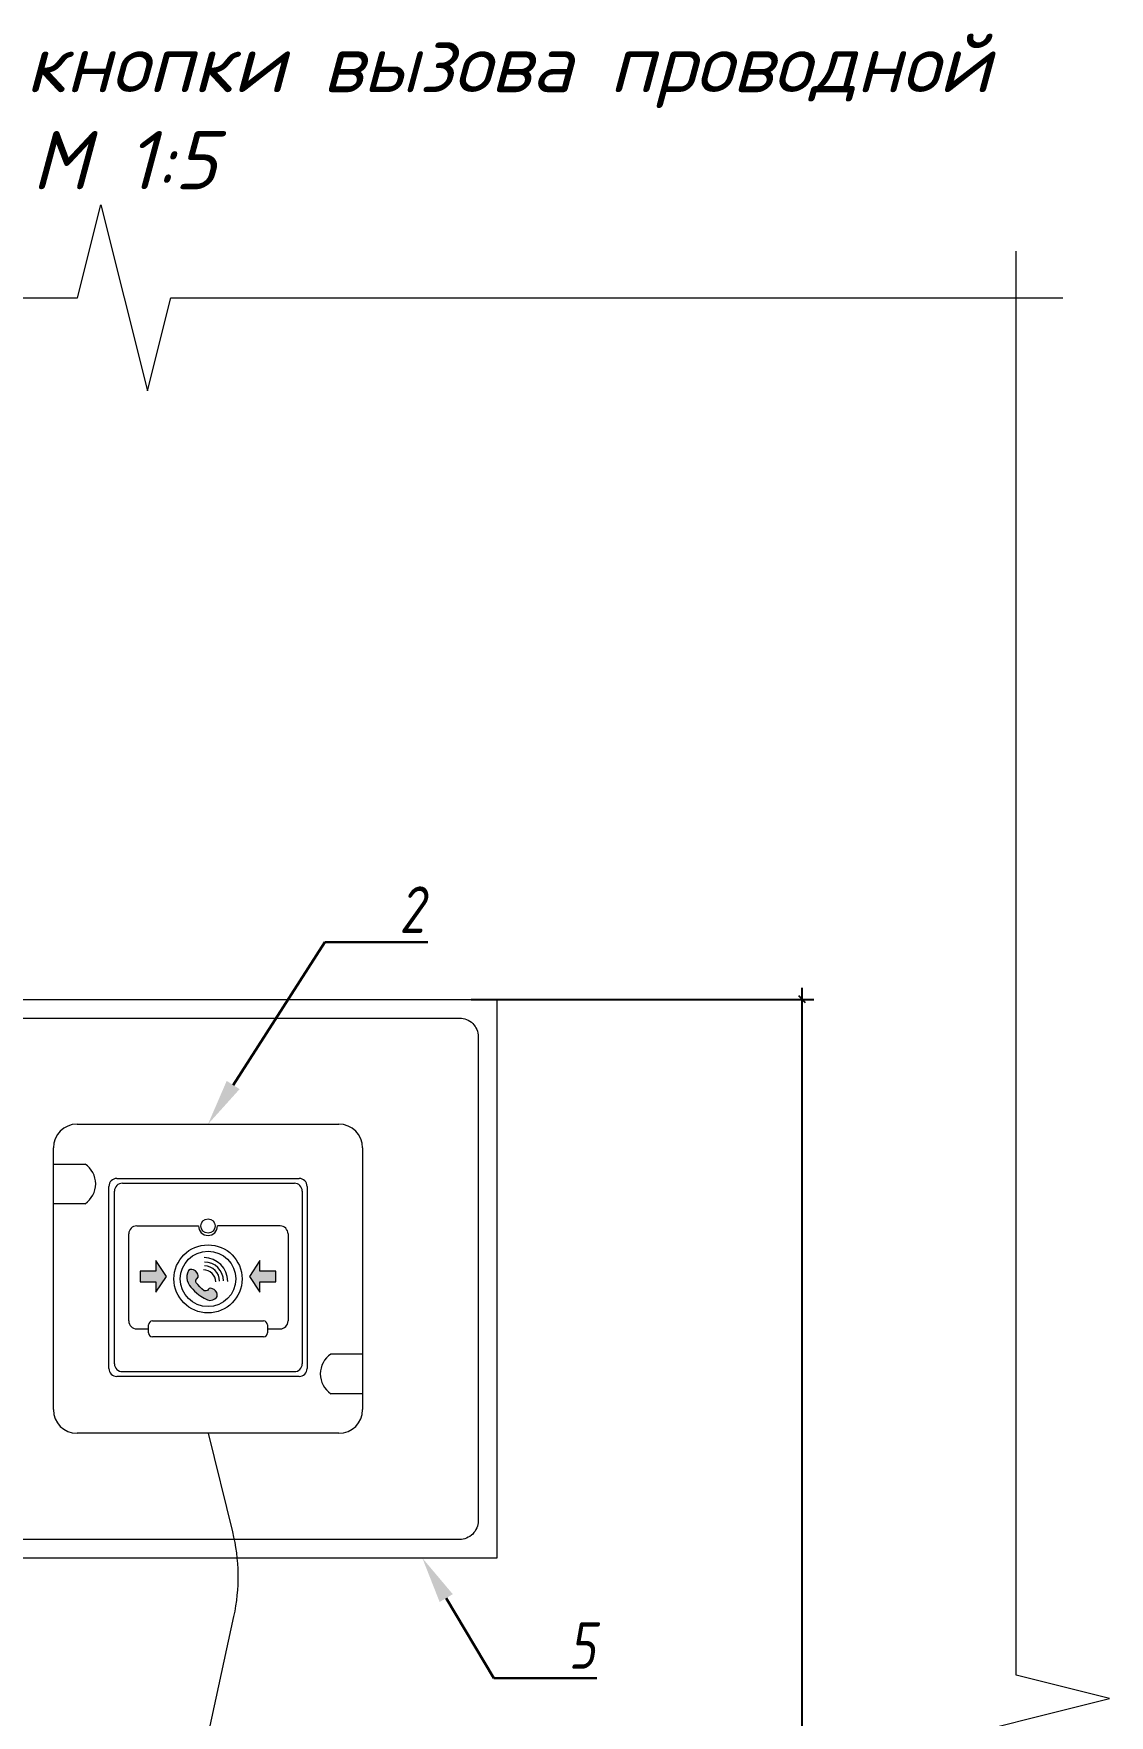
# Model space of a CAD drawing. Extents: x -96705 to 1864084, y -482104 to 235.
# Drawn here: x 1543475 to 1548094, y -111429 to -104205 of the extents above; entities that cross this region are included whole.
import ezdxf
from ezdxf import colors
from ezdxf.entities.mleader import LeaderData, LeaderLine
from ezdxf.math import Vec2, Vec3

# ---------------------------------------------------------------- set-up
doc = ezdxf.new("R2010")
doc.units = 0
doc.header["$LTSCALE"] = 100
doc.header["$PDMODE"] = 1
doc.header["$PDSIZE"] = 200
doc.layers.get('Defpoints').update_dxf_attribs({"color": 42})
doc.layers.add('1', color=7, linetype='Continuous')
doc.layers.add('шлейфы оповещения', color=5, linetype='Continuous', lineweight=30)
doc.styles.add('ISOCPEUR', font='isocpeui.ttf', dxfattribs={"height": 250})
doc.styles.add('OlympDesign', font='isocpeur.ttf', dxfattribs={"width": 0.8, "oblique": 10, "height": 250})
doc.styles.add('ГОСТ М100', font='ARIALN.TTF')
doc.dimstyles.new('ISO-25', dxfattribs={"dimtxt": 100, "dimasz": 30, "dimexe": 50, "dimexo": 50, "dimgap": 5, "dimtad": 1, "dimdec": 0, "dimdsep": 46, "dimtxsty": 'ГОСТ М100', "dimblk": 'OBLIQUE', "dimcen": 30, "dimdle": 50, "dimadec": 0, "dimazin": 0, "dimtfac": 1, "dimtdec": 0, "dimtmove": 1, "dimatfit": 3, "dimldrblk": 'OBLIQUE', "dimfxl": 1, "dimarcsym": 0})

# ---------------------------------------------------------------- blocks, each defined once
blk = doc.blocks.new('_Oblique')
at = {"color": 0, "linetype": 'ByBlock', "lineweight": -2}
blk.add_line((-0.5, -0.5), (0.5, 0.5), dxfattribs=at)
blk = doc.blocks.new('*D1184')
at = {"layer": 'Defpoints', "color": 0, "ltscale": 50, "transparency": 16777216}
for p in [(1545303.5, -108353.7), (1546774.7, -108353.7), (1544637.6, -116799.8)]:
    blk.add_point(p, dxfattribs=at)
at = {"layer": 'шлейфы оповещения', "color": 0, "lineweight": -2, "ltscale": 50, "transparency": 16777216}
for p, q in [((1545353.5, -108353.7), (1546824.7, -108353.7)), ((1546774.7, -116849.8), (1546774.7, -108303.7)), ((1544687.6, -116799.8), (1546824.7, -116799.8))]:
    blk.add_line(p, q, dxfattribs=at)
at = {"layer": 'шлейфы оповещения', "color": 0, "lineweight": -2, "ltscale": 50, "transparency": 16777216, "xscale": 30, "yscale": 30, "zscale": 30}
for p, rotation in [((1546774.7, -108353.7), 90), ((1546774.7, -116799.8), 270)]:
    blk.add_blockref('_Oblique', p, dxfattribs=dict(at, rotation=rotation))
at = {"layer": 'шлейфы оповещения', "color": 0, "lineweight": 20, "ltscale": 50, "transparency": 16777216, "insert": (1546644.7, -112576.7), "char_height": 250, "attachment_point": 5, "rotation": 90, "style": 'OlympDesign'}
blk.add_mtext('1100', dxfattribs=at)

msp = doc.modelspace()

# ---------------------------------------------------------------- hatches: boundary and pattern name
at = {"layer": 'шлейфы оповещения', "lineweight": 20, "ltscale": 50}
h = msp.add_hatch(color=7, dxfattribs=at)
h.dxf.hatch_style = 1
h.paths.add_polyline_path([(1543999.6, -109475.8), (1543999.6, -109521.1), (1543931.5, -109521.1), (1543931.5, -109566.5), (1543999.6, -109566.5), (1543999.6, -109611.8), (1544044.9, -109543.8)])
h.paths.add_polyline_path([(1544514.4, -109521.1), (1544446.3, -109521.1), (1544446.3, -109475.8), (1544401, -109543.8), (1544446.3, -109611.8), (1544446.3, -109566.5), (1544514.4, -109566.5), (1544514.4, -109555.1)])
h = msp.add_hatch(color=7, dxfattribs=at)
h.dxf.hatch_style = 1
h.paths.add_polyline_path([(1544176.1, -109526.7), (1544170, -109520.1), (1544161.3, -109515), (1544154.3, -109513.2), (1544147.6, -109513.7), (1544140.4, -109518.7), (1544135, -109529.2), (1544132.6, -109539.7), (1544132.6, -109551.8), (1544134.4, -109561.2), (1544138.4, -109571.6), (1544144.5, -109582.4), (1544150.2, -109590.3), (1544157.8, -109599.1), (1544164.9, -109606.3), (1544173.7, -109614.2), (1544184.8, -109622.9), (1544192.6, -109628.3), (1544199.9, -109632.9), (1544207.2, -109637.1), (1544215.6, -109641.6), (1544221.7, -109644.3), (1544231, -109646.4), (1544243.6, -109643.9), (1544253.2, -109639.6), (1544259.7, -109634.7), (1544262.9, -109629.3), (1544263, -109619.8), (1544260.7, -109613), (1544255.4, -109605.4), (1544249.5, -109600.3), (1544243, -109596.8), (1544235.3, -109594.6), (1544229.1, -109595.3), (1544224.3, -109600.1), (1544221.3, -109603.8), (1544216, -109606.1), (1544207.2, -109605.3), (1544197.4, -109597.6), (1544189, -109588.2), (1544180.3, -109578.3), (1544173.2, -109570.7), (1544171.1, -109565.2), (1544171.6, -109559.6), (1544176.1, -109554.1), (1544181.4, -109547.4), (1544181.8, -109540.1), (1544180, -109533.9)])

# ---------------------------------------------------------------- linework, layer by layer
at = {"layer": 'шлейфы оповещения', "color": 7, "lineweight": 20, "ltscale": 50}
for p, q in [((1543663.5, -105339.8), (1543763.5, -104939.8)), ((1543763.5, -104939.8), (1543963.5, -105739.8)), ((1539833.3, -105339.8), (1543663.5, -105339.8)), ((1543963.5, -105739.8), (1544063.5, -105339.8)), ((1544063.5, -105339.8), (1547893.7, -105339.8)), ((1543661.5, -108889.7), (1544785.4, -108889.7)), ((1543559.5, -110115.6), (1543559.5, -108991.7)), ((1544887.5, -108991.7), (1544887.5, -110115.6)), ((1543559.5, -109061), (1543695.5, -109061)), ((1543798.2, -109939.3), (1543798.2, -109156.8)), ((1543832.2, -109122.8), (1544614.7, -109122.8)), ((1543856, -109143.2), (1544594.3, -109143.2)), ((1544648.7, -109156.8), (1544648.7, -109939.3)), ((1543695.5, -109231.1), (1543559.5, -109231.1)), ((1543822, -109918.8), (1543822, -109177.2)), ((1544628.3, -109177.2), (1544628.3, -109918.8)), ((1543883.3, -109735.1), (1543883.3, -109360.9)), ((1543917.3, -109326.9), (1544182.6, -109326.9)), ((1544533, -109326.9), (1544264.3, -109326.9)), ((1544567.1, -109360.9), (1544567.1, -109735.1)), ((1543931.5, -109521.1), (1543931.5, -109566.5)), ((1543999.6, -109521.1), (1543931.5, -109521.1)), ((1544044.9, -109543.8), (1543999.6, -109475.8)), ((1543999.6, -109475.8), (1543999.6, -109521.1)), ((1544446.3, -109475.8), (1544401, -109543.8)), ((1544446.3, -109521.1), (1544446.3, -109475.8)), ((1544514.4, -109521.1), (1544446.3, -109521.1)), ((1544514.4, -109555.1), (1544514.4, -109521.1)), ((1543931.5, -109566.5), (1543999.6, -109566.5)), ((1543999.6, -109611.8), (1544044.9, -109543.8)), ((1543999.6, -109566.5), (1543999.6, -109611.8)), ((1544401, -109543.8), (1544446.3, -109611.8)), ((1544446.3, -109611.8), (1544446.3, -109566.5)), ((1544446.3, -109566.5), (1544514.4, -109566.5)), ((1544514.4, -109566.5), (1544514.4, -109555.1)), ((1543985.3, -109735.1), (1544461.6, -109735.1)), ((1543917.3, -109769.2), (1543968.3, -109769.2)), ((1543968.3, -109769.2), (1543968.3, -109752.1)), ((1543968.3, -109786.2), (1543968.3, -109769.2)), ((1544461.6, -109803.2), (1543985.3, -109803.2)), ((1544478.6, -109752.1), (1544478.6, -109769.2)), ((1544478.6, -109769.2), (1544533, -109769.2)), ((1544478.6, -109769.2), (1544478.6, -109786.2)), ((1544887.5, -109877.5), (1544751.4, -109877.5)), ((1544594.3, -109952.9), (1543856, -109952.9)), ((1544614.7, -109973.3), (1543832.2, -109973.3)), ((1544887.5, -110047.6), (1544751.4, -110047.6)), ((1544785.4, -110217.7), (1543661.5, -110217.7))]:
    msp.add_line(p, q, dxfattribs=at)
for points in [[(1547693.7, -117773.7), (1547693.7, -111656.7), (1547293.7, -111556.7), (1548093.7, -111356.7), (1547693.7, -111256.7), (1547693.7, -105139.8)], [(1544147.6, -109513.7), (1544140.4, -109518.7), (1544135, -109529.2), (1544132.6, -109539.7), (1544132.6, -109551.8), (1544134.4, -109561.2), (1544138.4, -109571.6), (1544144.5, -109582.4), (1544150.2, -109590.3), (1544157.8, -109599.1), (1544164.9, -109606.3), (1544173.7, -109614.2), (1544184.8, -109622.9), (1544192.6, -109628.3), (1544199.9, -109632.9), (1544207.2, -109637.1), (1544215.6, -109641.6), (1544221.7, -109644.3), (1544231, -109646.4), (1544243.6, -109643.9), (1544253.2, -109639.6), (1544259.7, -109634.7), (1544262.9, -109629.3), (1544263, -109619.8), (1544260.7, -109613), (1544255.4, -109605.4), (1544249.5, -109600.3), (1544243, -109596.8), (1544235.3, -109594.6), (1544229.1, -109595.3), (1544224.3, -109600.1), (1544221.3, -109603.8), (1544216, -109606.1), (1544207.2, -109605.3), (1544197.4, -109597.6), (1544189, -109588.2), (1544180.3, -109578.3), (1544173.2, -109570.7), (1544171.1, -109565.2), (1544171.6, -109559.6), (1544176.1, -109554.1), (1544181.4, -109547.4), (1544181.8, -109540.1), (1544180, -109533.9), (1544176.1, -109526.7), (1544170, -109520.1), (1544161.3, -109515), (1544154.3, -109513.2), (1544147.6, -109513.7)]]:
    msp.add_lwpolyline(points, dxfattribs=at)
msp.add_lwpolyline([(1540663.5, -108353.7), (1545463.5, -108353.7), (1545463.5, -110753.7), (1540663.5, -110753.7)], close=True, dxfattribs=at)
msp.add_lwpolyline([(1540823.5, -108433.7), (1545303.5, -108433.7, -0.414214), (1545383.5, -108513.7), (1545383.5, -110593.7, -0.414214), (1545303.5, -110673.7), (1540823.5, -110673.7, -0.414214), (1540743.5, -110593.7), (1540743.5, -108513.7, -0.414214)], format="xyb", close=True, dxfattribs=at)
msp.add_lwpolyline([(1544223.5, -110217.7), (1544328.4, -110641.3, -0.114882), (1544333.5, -111004.1), (1544226.6, -111494.1, 0.096963), (1544220, -111801.4), (1544353.4, -112569.7, -0.071905), (1544359.9, -112798.5), (1544216.3, -114039, 0.028817), (1544211, -114131), (1544211, -115078.1)], format="xyb", dxfattribs=at)
for centre, radius in [((1544223.5, -109326.9), 30.6), ((1544223.5, -109554.3), 146.3), ((1544223.5, -109554.3), 119.1)]:
    msp.add_circle(centre, radius, dxfattribs=at)
for centre, radius, start, end in [((1543661.5, -108991.7), 102.1, 90, 180), ((1544785.4, -108991.7), 102.1, 0, 90), ((1543639.1, -109146.1), 102.1, 303.5573, 56.4427), ((1543832.2, -109156.8), 34, 90, 180), ((1543856, -109177.2), 34, 90, 180), ((1544594.3, -109177.2), 34, 0, 90), ((1544614.7, -109156.8), 34, 0, 90), ((1543917.3, -109360.9), 34, 90, 180), ((1544223.5, -109326.9), 40.8, 180, 0), ((1544533, -109360.9), 34, 0, 90), ((1544204.1, -109567.4), 52.3, 0, 90), ((1544206.4, -109565), 102.1, 0, 90), ((1544207.8, -109563.7), 65.3, 0, 90), ((1544208.1, -109563.3), 81.6, 0, 90), ((1543917.3, -109735.1), 34, 180, 270), ((1543985.3, -109752.1), 17, 90, 180), ((1544461.6, -109752.1), 17, 0, 90), ((1544533, -109735.1), 34, 270, 0), ((1543985.3, -109786.2), 17, 180, 270), ((1544461.6, -109786.2), 17, 270, 0), ((1544807.8, -109962.5), 102.1, 123.5573, 236.4427), ((1543832.2, -109939.3), 34, 180, 270), ((1543856, -109918.8), 34, 180, 270), ((1544594.3, -109918.8), 34, 270, 0), ((1544614.7, -109939.3), 34, 270, 0), ((1543661.5, -110115.6), 102.1, 180, 270), ((1544785.4, -110115.6), 102.1, 270, 0)]:
    msp.add_arc(centre, radius, start, end, dxfattribs=at)

# ---------------------------------------------------------------- texts
at = {"layer": '1', "color": 7, "insert": (1543863.5, -104539.8), "char_height": 250, "width": 7660.4, "attachment_point": 5, "style": 'ISOCPEUR'}
msp.add_mtext('Эскиз расположения кнопки вызова проводной \\PМ 1:5', dxfattribs=at)

# ---------------------------------------------------------------- dimensions: what is measured, and where the dimension line sits
at = {"layer": 'шлейфы оповещения', "color": 7, "lineweight": 20, "ltscale": 50}
dim = msp.add_linear_dim(base=(1546774.7, -108353.7), p1=(1544637.6, -116799.8), p2=(1545303.5, -108353.7), angle=90, text='1100', dimstyle='ISO-25', override={"dimtxsty": 'OlympDesign'}, dxfattribs=at)
dim.commit()
dim.dimension.update_dxf_attribs({"geometry": '*D1184', "text_midpoint": (1546644.7, -112576.7)})

# ---------------------------------------------------------------- leaders
ml = msp.add_multileader_mtext('Standard', dxfattribs=at)
ml.set_content('2', color=7, style='OlympDesign')
ml.set_leader_properties(color=256, linetype='ByLayer', lineweight=-1)
ml.build(insert=Vec2(0, 0))
ml.multileader.update_dxf_attribs({"text_left_attachment_type": 6, "text_right_attachment_type": 6, "dogleg_length": 0, "arrow_head_size": 200})
ctx = ml.context
ctx.base_point, ctx.char_height, ctx.arrow_head_size, ctx.landing_gap_size, ctx.plane_origin = Vec3(1544724.6, -108108.2), 200, 200, 320, Vec3(1543701.4, -109449.7)
ctx.left_attachment, ctx.right_attachment = 6, 6
notes = []
notes.append((ctx, [(0, (1, 1, 0), (1544724.6, -108108.2), (1, 0), 0, [(0, [(1544223.5, -108889.7)], 0, [])])]))
ctx.mtext.insert, ctx.mtext.flow_direction = Vec3(1545044.6, -107868.2), 5
ml = msp.add_multileader_mtext('Standard', dxfattribs=at)
ml.set_content('5', color=7, style='OlympDesign')
ml.set_leader_properties(color=256, linetype='ByLayer', lineweight=-1)
ml.build(insert=Vec2(0, 0))
ml.multileader.update_dxf_attribs({"text_left_attachment_type": 6, "text_right_attachment_type": 6, "dogleg_length": 0, "arrow_head_size": 200})
ctx = ml.context
ctx.base_point, ctx.char_height, ctx.arrow_head_size, ctx.landing_gap_size, ctx.plane_origin = Vec3(1545451.1, -111269.1), 200, 200, 320, Vec3(1544621.8, -111313.7)
ctx.left_attachment, ctx.right_attachment = 6, 6
notes.append((ctx, [(0, (1, 1, 0), (1545451.1, -111269.1), (1, 0), 0, [(0, [(1545143.9, -110753.7)], 0, [])])]))
ctx.mtext.insert, ctx.mtext.flow_direction = Vec3(1545771.1, -111029.1), 5
for ctx, leaders in notes:
    for number, flags, end, landing, length, lines in leaders:
        leader = LeaderData()
        leader.index, (leader.has_last_leader_line, leader.has_dogleg_vector, leader.attachment_direction) = number, flags
        leader.last_leader_point, leader.dogleg_vector, leader.dogleg_length = Vec3(end), Vec3(landing), length
        for number, points, colour, breaks in lines:
            line = LeaderLine()
            line.index, line.vertices, line.color, line.breaks = number, Vec3.list(points), colors.encode_raw_color(colour), breaks
            leader.lines.append(line)
        ctx.leaders.append(leader)

doc.saveas('drawing.dxf')
